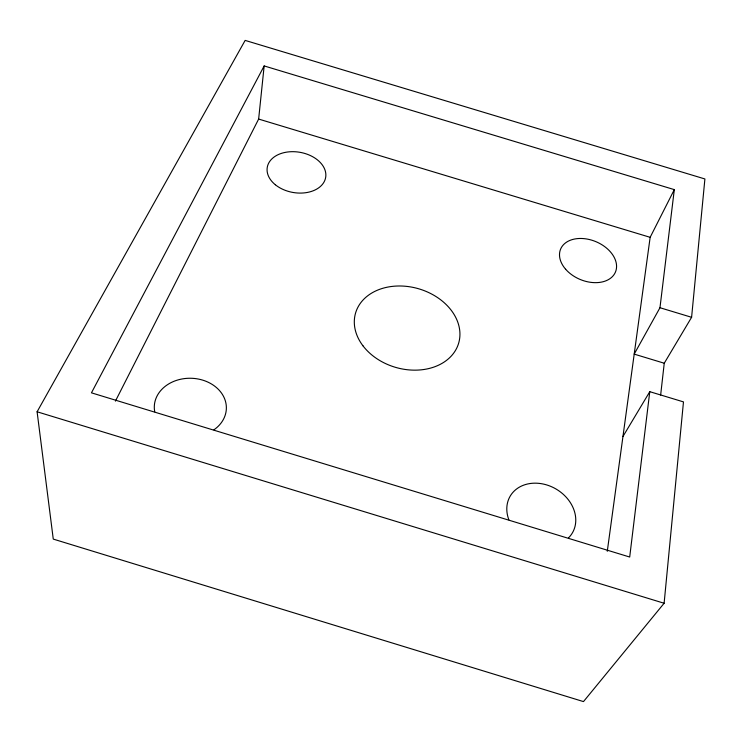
<?xml version="1.0" encoding="UTF-8"?>
<svg xmlns="http://www.w3.org/2000/svg" width="742" height="742" viewBox="0 0 742 742"><rect width="100%" height="100%" fill="white"/><g stroke="black" fill="none" stroke-linecap="round" stroke-linejoin="round"><path stroke-width="1.11" d="M660.649 395.05L664.248 363.228L691.6 317.298L704.9 178.961L245.148 40.402L37.1 411.782L53.266 539.091L583.481 701.598L664.118 603.255L683.475 401.895L649.779 391.674L622.955 436.5M115.418 401.125L258.643 119.063L264.161 65.936L674.311 189.627L659.972 307.726L634.197 354.12L664.248 363.228M649.779 391.674L629.698 557.029L91.451 392.833L264.161 65.936M607.281 551.287L650.15 237.319L674.311 189.627M258.643 119.063L650.15 237.319M659.972 307.726L691.6 317.298M37.1 411.782L664.118 603.255M508.854 519.78A36.135 29.467 30.9 0 1 546.733 484.934A36.135 29.467 30.9 0 1 568.428 537.959M154.735 411.764A36.043 29.253 1.4 0 1 202.696 380.127A36.043 29.253 1.4 0 1 213.928 429.813M362.959 345.8A53.702 40.958 16.2 0 0 454.29 352.274A53.702 40.958 16.2 0 0 404.121 286.152A53.702 40.958 16.2 0 0 362.959 345.8M565.654 269.253A29.726 20.479 22.7 0 0 614.552 273.826A29.726 20.479 22.7 0 0 583.889 238.618A29.726 20.479 22.7 0 0 565.654 269.253M275.347 184.758A29.634 20.377 9.9 0 0 324.736 180.584A29.634 20.377 9.9 0 0 289.315 151.813A29.634 20.377 9.9 0 0 275.347 184.758"/></g></svg>
